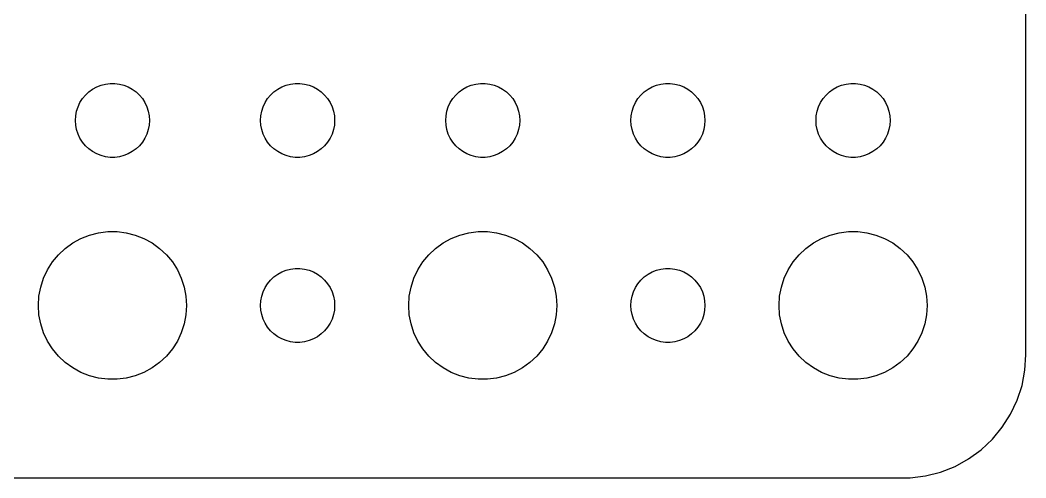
# Model space of a CAD drawing. Header units: metres. Extents: x -37 to 37, y 140 to 346.
# Drawn here: x -3.74 to 37, y 194.01 to 212.57 of the extents above; entities that cross this region are included whole.
import ezdxf

# ---------------------------------------------------------------- set-up
doc = ezdxf.new("R2010")
doc.units = ezdxf.units.M

msp = doc.modelspace()

# ---------------------------------------------------------------- linework, layer by layer
for p, q in [((37, 199), (37, 233)), ((-0.80373, 209.766), (-0.63866, 209.857)), ((-0.63866, 209.857), (-0.46352, 209.927)), ((-0.46352, 209.927), (-0.28107, 209.973)), ((-0.28107, 209.973), (-0.09418, 209.997)), ((-0.09418, 209.997), (0.09418, 209.997)), ((0.09418, 209.997), (0.28107, 209.973)), ((0.28107, 209.973), (0.46352, 209.927)), ((0.46352, 209.927), (0.63866, 209.857)), ((0.63866, 209.857), (0.80373, 209.766)), ((6.69626, 209.766), (6.86133, 209.857)), ((6.86133, 209.857), (7.03647, 209.927)), ((7.03647, 209.927), (7.21892, 209.973)), ((7.21892, 209.973), (7.40581, 209.997)), ((7.40581, 209.997), (7.59418, 209.997)), ((7.59418, 209.997), (7.78107, 209.973)), ((7.78107, 209.973), (7.96352, 209.927)), ((7.96352, 209.927), (8.13866, 209.857)), ((8.13866, 209.857), (8.30373, 209.766)), ((14.1963, 209.766), (14.3613, 209.857)), ((14.3613, 209.857), (14.5365, 209.927)), ((14.5365, 209.927), (14.7189, 209.973)), ((14.7189, 209.973), (14.9058, 209.997)), ((14.9058, 209.997), (15.0942, 209.997)), ((15.0942, 209.997), (15.2811, 209.973)), ((15.2811, 209.973), (15.4635, 209.927)), ((15.4635, 209.927), (15.6387, 209.857)), ((15.6387, 209.857), (15.8037, 209.766)), ((21.6963, 209.766), (21.8613, 209.857)), ((21.8613, 209.857), (22.0365, 209.927)), ((22.0365, 209.927), (22.2189, 209.973)), ((22.2189, 209.973), (22.4058, 209.997)), ((22.4058, 209.997), (22.5942, 209.997)), ((22.5942, 209.997), (22.7811, 209.973)), ((22.7811, 209.973), (22.9635, 209.927)), ((22.9635, 209.927), (23.1387, 209.857)), ((23.1387, 209.857), (23.3037, 209.766)), ((29.1963, 209.766), (29.3613, 209.857)), ((29.3613, 209.857), (29.5365, 209.927)), ((29.5365, 209.927), (29.7189, 209.973)), ((29.7189, 209.973), (29.9058, 209.997)), ((29.9058, 209.997), (30.0942, 209.997)), ((30.0942, 209.997), (30.2811, 209.973)), ((30.2811, 209.973), (30.4635, 209.927)), ((30.4635, 209.927), (30.6387, 209.857)), ((30.6387, 209.857), (30.8037, 209.766)), ((-1.21352, 209.382), (-1.09344, 209.527)), ((-1.09344, 209.527), (-0.95613, 209.656)), ((-0.95613, 209.656), (-0.80373, 209.766)), ((0.80373, 209.766), (0.95613, 209.656)), ((0.95613, 209.656), (1.09344, 209.527)), ((1.09344, 209.527), (1.21352, 209.382)), ((6.28647, 209.382), (6.40654, 209.527)), ((6.40654, 209.527), (6.54385, 209.656)), ((6.54385, 209.656), (6.69626, 209.766)), ((8.30373, 209.766), (8.45613, 209.656)), ((8.45613, 209.656), (8.59344, 209.527)), ((8.59344, 209.527), (8.71352, 209.382)), ((13.7865, 209.382), (13.9065, 209.527)), ((13.9065, 209.527), (14.0439, 209.656)), ((14.0439, 209.656), (14.1963, 209.766)), ((15.8037, 209.766), (15.9561, 209.656)), ((15.9561, 209.656), (16.0934, 209.527)), ((16.0934, 209.527), (16.2135, 209.382)), ((21.2865, 209.382), (21.4065, 209.527)), ((21.4065, 209.527), (21.5439, 209.656)), ((21.5439, 209.656), (21.6963, 209.766)), ((23.3037, 209.766), (23.4561, 209.656)), ((23.4561, 209.656), (23.5934, 209.527)), ((23.5934, 209.527), (23.7135, 209.382)), ((28.7865, 209.382), (28.9065, 209.527)), ((28.9065, 209.527), (29.0439, 209.656)), ((29.0439, 209.656), (29.1963, 209.766)), ((30.8037, 209.766), (30.9561, 209.656)), ((30.9561, 209.656), (31.0934, 209.527)), ((31.0934, 209.527), (31.2135, 209.382)), ((-1.45287, 208.873), (-1.39465, 209.052)), ((-1.39465, 209.052), (-1.31445, 209.223)), ((-1.31445, 209.223), (-1.21352, 209.382)), ((1.21352, 209.382), (1.31445, 209.223)), ((1.31445, 209.223), (1.39465, 209.052)), ((1.39465, 209.052), (1.45287, 208.873)), ((6.04712, 208.873), (6.10533, 209.052)), ((6.10533, 209.052), (6.18553, 209.223)), ((6.18553, 209.223), (6.28647, 209.382)), ((8.71352, 209.382), (8.81445, 209.223)), ((8.81445, 209.223), (8.89465, 209.052)), ((8.89465, 209.052), (8.95287, 208.873)), ((13.5471, 208.873), (13.6053, 209.052)), ((13.6053, 209.052), (13.6855, 209.223)), ((13.6855, 209.223), (13.7865, 209.382)), ((16.2135, 209.382), (16.3145, 209.223)), ((16.3145, 209.223), (16.3947, 209.052)), ((16.3947, 209.052), (16.4529, 208.873)), ((21.0471, 208.873), (21.1053, 209.052)), ((21.1053, 209.052), (21.1855, 209.223)), ((21.1855, 209.223), (21.2865, 209.382)), ((23.7135, 209.382), (23.8145, 209.223)), ((23.8145, 209.223), (23.8947, 209.052)), ((23.8947, 209.052), (23.9529, 208.873)), ((28.5471, 208.873), (28.6053, 209.052)), ((28.6053, 209.052), (28.6855, 209.223)), ((28.6855, 209.223), (28.7865, 209.382)), ((31.2135, 209.382), (31.3145, 209.223)), ((31.3145, 209.223), (31.3947, 209.052)), ((31.3947, 209.052), (31.4529, 208.873)), ((-1.5, 208.5), (-1.48816, 208.688)), ((-1.48816, 208.688), (-1.45287, 208.873)), ((1.45287, 208.873), (1.48816, 208.688)), ((1.48816, 208.688), (1.5, 208.5)), ((6, 208.5), (6.01183, 208.688)), ((6.01183, 208.688), (6.04712, 208.873)), ((8.95287, 208.873), (8.98816, 208.688)), ((8.98816, 208.688), (9, 208.5)), ((13.5, 208.5), (13.5118, 208.688)), ((13.5118, 208.688), (13.5471, 208.873)), ((16.4529, 208.873), (16.4882, 208.688)), ((16.4882, 208.688), (16.5, 208.5)), ((21, 208.5), (21.0118, 208.688)), ((21.0118, 208.688), (21.0471, 208.873)), ((23.9529, 208.873), (23.9882, 208.688)), ((23.9882, 208.688), (24, 208.5)), ((28.5, 208.5), (28.5118, 208.688)), ((28.5118, 208.688), (28.5471, 208.873)), ((31.4529, 208.873), (31.4882, 208.688)), ((31.4882, 208.688), (31.5, 208.5)), ((-1.48816, 208.312), (-1.5, 208.5)), ((-1.45287, 208.127), (-1.48816, 208.312)), ((1.48816, 208.312), (1.45287, 208.127)), ((1.5, 208.5), (1.48816, 208.312)), ((6.01183, 208.312), (6, 208.5)), ((6.04712, 208.127), (6.01183, 208.312)), ((8.98816, 208.312), (8.95287, 208.127)), ((9, 208.5), (8.98816, 208.312)), ((13.5118, 208.312), (13.5, 208.5)), ((13.5471, 208.127), (13.5118, 208.312)), ((16.4882, 208.312), (16.4529, 208.127)), ((16.5, 208.5), (16.4882, 208.312)), ((21.0118, 208.312), (21, 208.5)), ((21.0471, 208.127), (21.0118, 208.312)), ((23.9882, 208.312), (23.9529, 208.127)), ((24, 208.5), (23.9882, 208.312)), ((28.5118, 208.312), (28.5, 208.5)), ((28.5471, 208.127), (28.5118, 208.312)), ((31.4882, 208.312), (31.4529, 208.127)), ((31.5, 208.5), (31.4882, 208.312)), ((-1.39465, 207.948), (-1.45287, 208.127)), ((-1.31445, 207.777), (-1.39465, 207.948)), ((-1.21352, 207.618), (-1.31445, 207.777)), ((1.31445, 207.777), (1.21352, 207.618)), ((1.39465, 207.948), (1.31445, 207.777)), ((1.45287, 208.127), (1.39465, 207.948)), ((6.10533, 207.948), (6.04712, 208.127)), ((6.18553, 207.777), (6.10533, 207.948)), ((6.28647, 207.618), (6.18553, 207.777)), ((8.81445, 207.777), (8.71352, 207.618)), ((8.89465, 207.948), (8.81445, 207.777)), ((8.95287, 208.127), (8.89465, 207.948)), ((13.6053, 207.948), (13.5471, 208.127)), ((13.6855, 207.777), (13.6053, 207.948)), ((13.7865, 207.618), (13.6855, 207.777)), ((16.3145, 207.777), (16.2135, 207.618)), ((16.3947, 207.948), (16.3145, 207.777)), ((16.4529, 208.127), (16.3947, 207.948)), ((21.1053, 207.948), (21.0471, 208.127)), ((21.1855, 207.777), (21.1053, 207.948)), ((21.2865, 207.618), (21.1855, 207.777)), ((23.8145, 207.777), (23.7135, 207.618)), ((23.8947, 207.948), (23.8145, 207.777)), ((23.9529, 208.127), (23.8947, 207.948)), ((28.6053, 207.948), (28.5471, 208.127)), ((28.6855, 207.777), (28.6053, 207.948)), ((28.7865, 207.618), (28.6855, 207.777)), ((31.3145, 207.777), (31.2135, 207.618)), ((31.3947, 207.948), (31.3145, 207.777)), ((31.4529, 208.127), (31.3947, 207.948)), ((-1.09344, 207.473), (-1.21352, 207.618)), ((-0.95613, 207.344), (-1.09344, 207.473)), ((1.09344, 207.473), (0.95613, 207.344)), ((1.21352, 207.618), (1.09344, 207.473)), ((6.40654, 207.473), (6.28647, 207.618)), ((6.54385, 207.344), (6.40654, 207.473)), ((8.59344, 207.473), (8.45613, 207.344)), ((8.71352, 207.618), (8.59344, 207.473)), ((13.9065, 207.473), (13.7865, 207.618)), ((14.0439, 207.344), (13.9065, 207.473)), ((16.0934, 207.473), (15.9561, 207.344)), ((16.2135, 207.618), (16.0934, 207.473)), ((21.4065, 207.473), (21.2865, 207.618)), ((21.5439, 207.344), (21.4065, 207.473)), ((23.5934, 207.473), (23.4561, 207.344)), ((23.7135, 207.618), (23.5934, 207.473)), ((28.9065, 207.473), (28.7865, 207.618)), ((29.0439, 207.344), (28.9065, 207.473)), ((31.0934, 207.473), (30.9561, 207.344)), ((31.2135, 207.618), (31.0934, 207.473)), ((-0.80373, 207.234), (-0.95613, 207.344)), ((-0.63866, 207.143), (-0.80373, 207.234)), ((-0.46352, 207.073), (-0.63866, 207.143)), ((-0.28107, 207.027), (-0.46352, 207.073)), ((-0.09418, 207.003), (-0.28107, 207.027)), ((0.09418, 207.003), (-0.09418, 207.003)), ((0.28107, 207.027), (0.09418, 207.003)), ((0.46352, 207.073), (0.28107, 207.027)), ((0.63866, 207.143), (0.46352, 207.073)), ((0.80373, 207.234), (0.63866, 207.143)), ((0.95613, 207.344), (0.80373, 207.234)), ((6.69626, 207.234), (6.54385, 207.344)), ((6.86133, 207.143), (6.69626, 207.234)), ((7.03647, 207.073), (6.86133, 207.143)), ((7.21892, 207.027), (7.03647, 207.073)), ((7.40581, 207.003), (7.21892, 207.027)), ((7.59418, 207.003), (7.40581, 207.003)), ((7.78107, 207.027), (7.59418, 207.003)), ((7.96352, 207.073), (7.78107, 207.027)), ((8.13866, 207.143), (7.96352, 207.073)), ((8.30373, 207.234), (8.13866, 207.143)), ((8.45613, 207.344), (8.30373, 207.234)), ((14.1963, 207.234), (14.0439, 207.344)), ((14.3613, 207.143), (14.1963, 207.234)), ((14.5365, 207.073), (14.3613, 207.143)), ((14.7189, 207.027), (14.5365, 207.073)), ((14.9058, 207.003), (14.7189, 207.027)), ((15.0942, 207.003), (14.9058, 207.003)), ((15.2811, 207.027), (15.0942, 207.003)), ((15.4635, 207.073), (15.2811, 207.027)), ((15.6387, 207.143), (15.4635, 207.073)), ((15.8037, 207.234), (15.6387, 207.143)), ((15.9561, 207.344), (15.8037, 207.234)), ((21.6963, 207.234), (21.5439, 207.344)), ((21.8613, 207.143), (21.6963, 207.234)), ((22.0365, 207.073), (21.8613, 207.143)), ((22.2189, 207.027), (22.0365, 207.073)), ((22.4058, 207.003), (22.2189, 207.027)), ((22.5942, 207.003), (22.4058, 207.003)), ((22.7811, 207.027), (22.5942, 207.003)), ((22.9635, 207.073), (22.7811, 207.027)), ((23.1387, 207.143), (22.9635, 207.073)), ((23.3037, 207.234), (23.1387, 207.143)), ((23.4561, 207.344), (23.3037, 207.234)), ((29.1963, 207.234), (29.0439, 207.344)), ((29.3613, 207.143), (29.1963, 207.234)), ((29.5365, 207.073), (29.3613, 207.143)), ((29.7189, 207.027), (29.5365, 207.073)), ((29.9058, 207.003), (29.7189, 207.027)), ((30.0942, 207.003), (29.9058, 207.003)), ((30.2811, 207.027), (30.0942, 207.003)), ((30.4635, 207.073), (30.2811, 207.027)), ((30.6387, 207.143), (30.4635, 207.073)), ((30.8037, 207.234), (30.6387, 207.143)), ((30.9561, 207.344), (30.8037, 207.234)), ((-1.60747, 203.533), (-1.27733, 203.714)), ((-1.27733, 203.714), (-0.92705, 203.853)), ((-0.92705, 203.853), (-0.56213, 203.947)), ((-0.56213, 203.947), (-0.18837, 203.994)), ((-0.18837, 203.994), (0.18837, 203.994)), ((0.18837, 203.994), (0.56213, 203.947)), ((0.56213, 203.947), (0.92705, 203.853)), ((0.92705, 203.853), (1.27733, 203.714)), ((1.27733, 203.714), (1.60747, 203.533)), ((13.3925, 203.533), (13.7227, 203.714)), ((13.7227, 203.714), (14.0729, 203.853)), ((14.0729, 203.853), (14.4379, 203.947)), ((14.4379, 203.947), (14.8116, 203.994)), ((14.8116, 203.994), (15.1884, 203.994)), ((15.1884, 203.994), (15.5621, 203.947)), ((15.5621, 203.947), (15.927, 203.853)), ((15.927, 203.853), (16.2773, 203.714)), ((16.2773, 203.714), (16.6075, 203.533)), ((28.3925, 203.533), (28.7227, 203.714)), ((28.7227, 203.714), (29.0729, 203.853)), ((29.0729, 203.853), (29.4379, 203.947)), ((29.4379, 203.947), (29.8116, 203.994)), ((29.8116, 203.994), (30.1884, 203.994)), ((30.1884, 203.994), (30.5621, 203.947)), ((30.5621, 203.947), (30.927, 203.853)), ((30.927, 203.853), (31.2773, 203.714)), ((31.2773, 203.714), (31.6075, 203.533)), ((-2.1869, 203.054), (-1.91226, 203.312)), ((-1.91226, 203.312), (-1.60747, 203.533)), ((1.60747, 203.533), (1.91226, 203.312)), ((1.91226, 203.312), (2.1869, 203.054)), ((12.8131, 203.054), (13.0877, 203.312)), ((13.0877, 203.312), (13.3925, 203.533)), ((16.6075, 203.533), (16.9123, 203.312)), ((16.9123, 203.312), (17.1869, 203.054)), ((27.8131, 203.054), (28.0877, 203.312)), ((28.0877, 203.312), (28.3925, 203.533)), ((31.6075, 203.533), (31.9123, 203.312)), ((31.9123, 203.312), (32.1869, 203.054)), ((-2.42705, 202.763), (-2.1869, 203.054)), ((2.1869, 203.054), (2.42705, 202.763)), ((12.5729, 202.763), (12.8131, 203.054)), ((17.1869, 203.054), (17.427, 202.763)), ((27.5729, 202.763), (27.8131, 203.054)), ((32.1869, 203.054), (32.427, 202.763)), ((-2.62891, 202.445), (-2.42705, 202.763)), ((2.42705, 202.763), (2.62891, 202.445)), ((7.21892, 202.473), (7.40581, 202.497)), ((7.40581, 202.497), (7.59418, 202.497)), ((7.59418, 202.497), (7.78107, 202.473)), ((12.3711, 202.445), (12.5729, 202.763)), ((17.427, 202.763), (17.6289, 202.445)), ((22.2189, 202.473), (22.4058, 202.497)), ((22.4058, 202.497), (22.5942, 202.497)), ((22.5942, 202.497), (22.7811, 202.473)), ((27.3711, 202.445), (27.5729, 202.763)), ((32.427, 202.763), (32.6289, 202.445)), ((-2.90575, 201.746), (-2.78932, 202.104)), ((-2.78932, 202.104), (-2.62891, 202.445)), ((2.62891, 202.445), (2.78932, 202.104)), ((2.78932, 202.104), (2.90575, 201.746)), ((6.40654, 202.027), (6.54385, 202.156)), ((6.54385, 202.156), (6.69626, 202.266)), ((6.69626, 202.266), (6.86133, 202.357)), ((6.86133, 202.357), (7.03647, 202.427)), ((7.03647, 202.427), (7.21892, 202.473)), ((7.78107, 202.473), (7.96352, 202.427)), ((7.96352, 202.427), (8.13866, 202.357)), ((8.13866, 202.357), (8.30373, 202.266)), ((8.30373, 202.266), (8.45613, 202.156)), ((8.45613, 202.156), (8.59344, 202.027)), ((12.0942, 201.746), (12.2107, 202.104)), ((12.2107, 202.104), (12.3711, 202.445)), ((17.6289, 202.445), (17.7893, 202.104)), ((17.7893, 202.104), (17.9057, 201.746)), ((21.4065, 202.027), (21.5439, 202.156)), ((21.5439, 202.156), (21.6963, 202.266)), ((21.6963, 202.266), (21.8613, 202.357)), ((21.8613, 202.357), (22.0365, 202.427)), ((22.0365, 202.427), (22.2189, 202.473)), ((22.7811, 202.473), (22.9635, 202.427)), ((22.9635, 202.427), (23.1387, 202.357)), ((23.1387, 202.357), (23.3037, 202.266)), ((23.3037, 202.266), (23.4561, 202.156)), ((23.4561, 202.156), (23.5934, 202.027)), ((27.0942, 201.746), (27.2107, 202.104)), ((27.2107, 202.104), (27.3711, 202.445)), ((32.6289, 202.445), (32.7893, 202.104)), ((32.7893, 202.104), (32.9057, 201.746)), ((-2.97633, 201.376), (-2.90575, 201.746)), ((2.90575, 201.746), (2.97633, 201.376)), ((6.10533, 201.552), (6.18553, 201.723)), ((6.18553, 201.723), (6.28647, 201.882)), ((6.28647, 201.882), (6.40654, 202.027)), ((8.59344, 202.027), (8.71352, 201.882)), ((8.71352, 201.882), (8.81445, 201.723)), ((8.81445, 201.723), (8.89465, 201.552)), ((12.0237, 201.376), (12.0942, 201.746)), ((17.9057, 201.746), (17.9763, 201.376)), ((21.1053, 201.552), (21.1855, 201.723)), ((21.1855, 201.723), (21.2865, 201.882)), ((21.2865, 201.882), (21.4065, 202.027)), ((23.5934, 202.027), (23.7135, 201.882)), ((23.7135, 201.882), (23.8145, 201.723)), ((23.8145, 201.723), (23.8947, 201.552)), ((27.0237, 201.376), (27.0942, 201.746)), ((32.9057, 201.746), (32.9763, 201.376)), ((-3, 201), (-2.97633, 201.376)), ((2.97633, 201.376), (3, 201)), ((6.01183, 201.188), (6.04712, 201.373)), ((6.04712, 201.373), (6.10533, 201.552)), ((8.89465, 201.552), (8.95287, 201.373)), ((8.95287, 201.373), (8.98816, 201.188)), ((12, 201), (12.0237, 201.376)), ((17.9763, 201.376), (18, 201)), ((21.0118, 201.188), (21.0471, 201.373)), ((21.0471, 201.373), (21.1053, 201.552)), ((23.8947, 201.552), (23.9529, 201.373)), ((23.9529, 201.373), (23.9882, 201.188)), ((27, 201), (27.0237, 201.376)), ((32.9763, 201.376), (33, 201)), ((-2.97633, 200.624), (-3, 201)), ((3, 201), (2.97633, 200.624)), ((6, 201), (6.01183, 201.188)), ((6.01183, 200.812), (6, 201)), ((8.98816, 201.188), (9, 201)), ((9, 201), (8.98816, 200.812)), ((12.0237, 200.624), (12, 201)), ((18, 201), (17.9763, 200.624)), ((21, 201), (21.0118, 201.188)), ((21.0118, 200.812), (21, 201)), ((23.9882, 201.188), (24, 201)), ((24, 201), (23.9882, 200.812)), ((27.0237, 200.624), (27, 201)), ((33, 201), (32.9763, 200.624)), ((-2.90575, 200.254), (-2.97633, 200.624)), ((2.97633, 200.624), (2.90575, 200.254)), ((6.04712, 200.627), (6.01183, 200.812)), ((6.10533, 200.448), (6.04712, 200.627)), ((6.18553, 200.277), (6.10533, 200.448)), ((8.89465, 200.448), (8.81445, 200.277)), ((8.95287, 200.627), (8.89465, 200.448)), ((8.98816, 200.812), (8.95287, 200.627)), ((12.0942, 200.254), (12.0237, 200.624)), ((17.9763, 200.624), (17.9057, 200.254)), ((21.0471, 200.627), (21.0118, 200.812)), ((21.1053, 200.448), (21.0471, 200.627)), ((21.1855, 200.277), (21.1053, 200.448)), ((23.8947, 200.448), (23.8145, 200.277)), ((23.9529, 200.627), (23.8947, 200.448)), ((23.9882, 200.812), (23.9529, 200.627)), ((27.0942, 200.254), (27.0237, 200.624)), ((32.9763, 200.624), (32.9057, 200.254)), ((-2.78932, 199.896), (-2.90575, 200.254)), ((2.90575, 200.254), (2.78932, 199.896)), ((6.28647, 200.118), (6.18553, 200.277)), ((6.40654, 199.973), (6.28647, 200.118)), ((8.71352, 200.118), (8.59344, 199.973)), ((8.81445, 200.277), (8.71352, 200.118)), ((12.2107, 199.896), (12.0942, 200.254)), ((17.9057, 200.254), (17.7893, 199.896)), ((21.2865, 200.118), (21.1855, 200.277)), ((21.4065, 199.973), (21.2865, 200.118)), ((23.7135, 200.118), (23.5934, 199.973)), ((23.8145, 200.277), (23.7135, 200.118)), ((27.2107, 199.896), (27.0942, 200.254)), ((32.9057, 200.254), (32.7893, 199.896)), ((-2.62891, 199.555), (-2.78932, 199.896)), ((2.78932, 199.896), (2.62891, 199.555)), ((6.54385, 199.844), (6.40654, 199.973)), ((6.69626, 199.734), (6.54385, 199.844)), ((6.86133, 199.643), (6.69626, 199.734)), ((7.03647, 199.573), (6.86133, 199.643)), ((8.13866, 199.643), (7.96352, 199.573)), ((8.30373, 199.734), (8.13866, 199.643)), ((8.45613, 199.844), (8.30373, 199.734)), ((8.59344, 199.973), (8.45613, 199.844)), ((12.3711, 199.555), (12.2107, 199.896)), ((17.7893, 199.896), (17.6289, 199.555)), ((21.5439, 199.844), (21.4065, 199.973)), ((21.6963, 199.734), (21.5439, 199.844)), ((21.8613, 199.643), (21.6963, 199.734)), ((22.0365, 199.573), (21.8613, 199.643)), ((23.1387, 199.643), (22.9635, 199.573)), ((23.3037, 199.734), (23.1387, 199.643)), ((23.4561, 199.844), (23.3037, 199.734)), ((23.5934, 199.973), (23.4561, 199.844)), ((27.3711, 199.555), (27.2107, 199.896)), ((32.7893, 199.896), (32.6289, 199.555)), ((-2.42705, 199.237), (-2.62891, 199.555)), ((-2.1869, 198.946), (-2.42705, 199.237)), ((2.42705, 199.237), (2.1869, 198.946)), ((2.62891, 199.555), (2.42705, 199.237)), ((7.21892, 199.527), (7.03647, 199.573)), ((7.40581, 199.503), (7.21892, 199.527)), ((7.59418, 199.503), (7.40581, 199.503)), ((7.78107, 199.527), (7.59418, 199.503)), ((7.96352, 199.573), (7.78107, 199.527)), ((12.5729, 199.237), (12.3711, 199.555)), ((12.8131, 198.946), (12.5729, 199.237)), ((17.427, 199.237), (17.1869, 198.946)), ((17.6289, 199.555), (17.427, 199.237)), ((22.2189, 199.527), (22.0365, 199.573)), ((22.4058, 199.503), (22.2189, 199.527)), ((22.5942, 199.503), (22.4058, 199.503)), ((22.7811, 199.527), (22.5942, 199.503)), ((22.9635, 199.573), (22.7811, 199.527)), ((27.5729, 199.237), (27.3711, 199.555)), ((27.8131, 198.946), (27.5729, 199.237)), ((32.427, 199.237), (32.1869, 198.946)), ((32.6289, 199.555), (32.427, 199.237)), ((-1.91226, 198.688), (-2.1869, 198.946)), ((2.1869, 198.946), (1.91226, 198.688)), ((13.0877, 198.688), (12.8131, 198.946)), ((17.1869, 198.946), (16.9123, 198.688)), ((28.0877, 198.688), (27.8131, 198.946)), ((32.1869, 198.946), (31.9123, 198.688)), ((36.9606, 198.373), (37, 199)), ((-1.60747, 198.467), (-1.91226, 198.688)), ((-1.27733, 198.286), (-1.60747, 198.467)), ((1.60747, 198.467), (1.27733, 198.286)), ((1.91226, 198.688), (1.60747, 198.467)), ((13.3925, 198.467), (13.0877, 198.688)), ((13.7227, 198.286), (13.3925, 198.467)), ((16.6075, 198.467), (16.2773, 198.286)), ((16.9123, 198.688), (16.6075, 198.467)), ((28.3925, 198.467), (28.0877, 198.688)), ((28.7227, 198.286), (28.3925, 198.467)), ((31.6075, 198.467), (31.2773, 198.286)), ((31.9123, 198.688), (31.6075, 198.467)), ((-0.92705, 198.147), (-1.27733, 198.286)), ((-0.56213, 198.053), (-0.92705, 198.147)), ((-0.18837, 198.006), (-0.56213, 198.053)), ((0.18837, 198.006), (-0.18837, 198.006)), ((0.56213, 198.053), (0.18837, 198.006)), ((0.92705, 198.147), (0.56213, 198.053)), ((1.27733, 198.286), (0.92705, 198.147)), ((14.0729, 198.147), (13.7227, 198.286)), ((14.4379, 198.053), (14.0729, 198.147)), ((14.8116, 198.006), (14.4379, 198.053)), ((15.1884, 198.006), (14.8116, 198.006)), ((15.5621, 198.053), (15.1884, 198.006)), ((15.927, 198.147), (15.5621, 198.053)), ((16.2773, 198.286), (15.927, 198.147)), ((29.0729, 198.147), (28.7227, 198.286)), ((29.4379, 198.053), (29.0729, 198.147)), ((29.8116, 198.006), (29.4379, 198.053)), ((30.1884, 198.006), (29.8116, 198.006)), ((30.5621, 198.053), (30.1884, 198.006)), ((30.927, 198.147), (30.5621, 198.053)), ((31.2773, 198.286), (30.927, 198.147)), ((36.8429, 197.757), (36.9606, 198.373)), ((36.6489, 197.159), (36.8429, 197.757)), ((36.3815, 196.591), (36.6489, 197.159)), ((36.0451, 196.061), (36.3815, 196.591)), ((35.6448, 195.577), (36.0451, 196.061)), ((35.1871, 195.147), (35.6448, 195.577)), ((34.6791, 194.778), (35.1871, 195.147)), ((34.1289, 194.476), (34.6791, 194.778)), ((33.5451, 194.245), (34.1289, 194.476)), ((-32.3139, 194.01), (32.3139, 194.01)), ((32.3139, 194.01), (32.9369, 194.089)), ((32.9369, 194.089), (33.5451, 194.245))]:
    msp.add_line(p, q)

doc.saveas('drawing.dxf')
